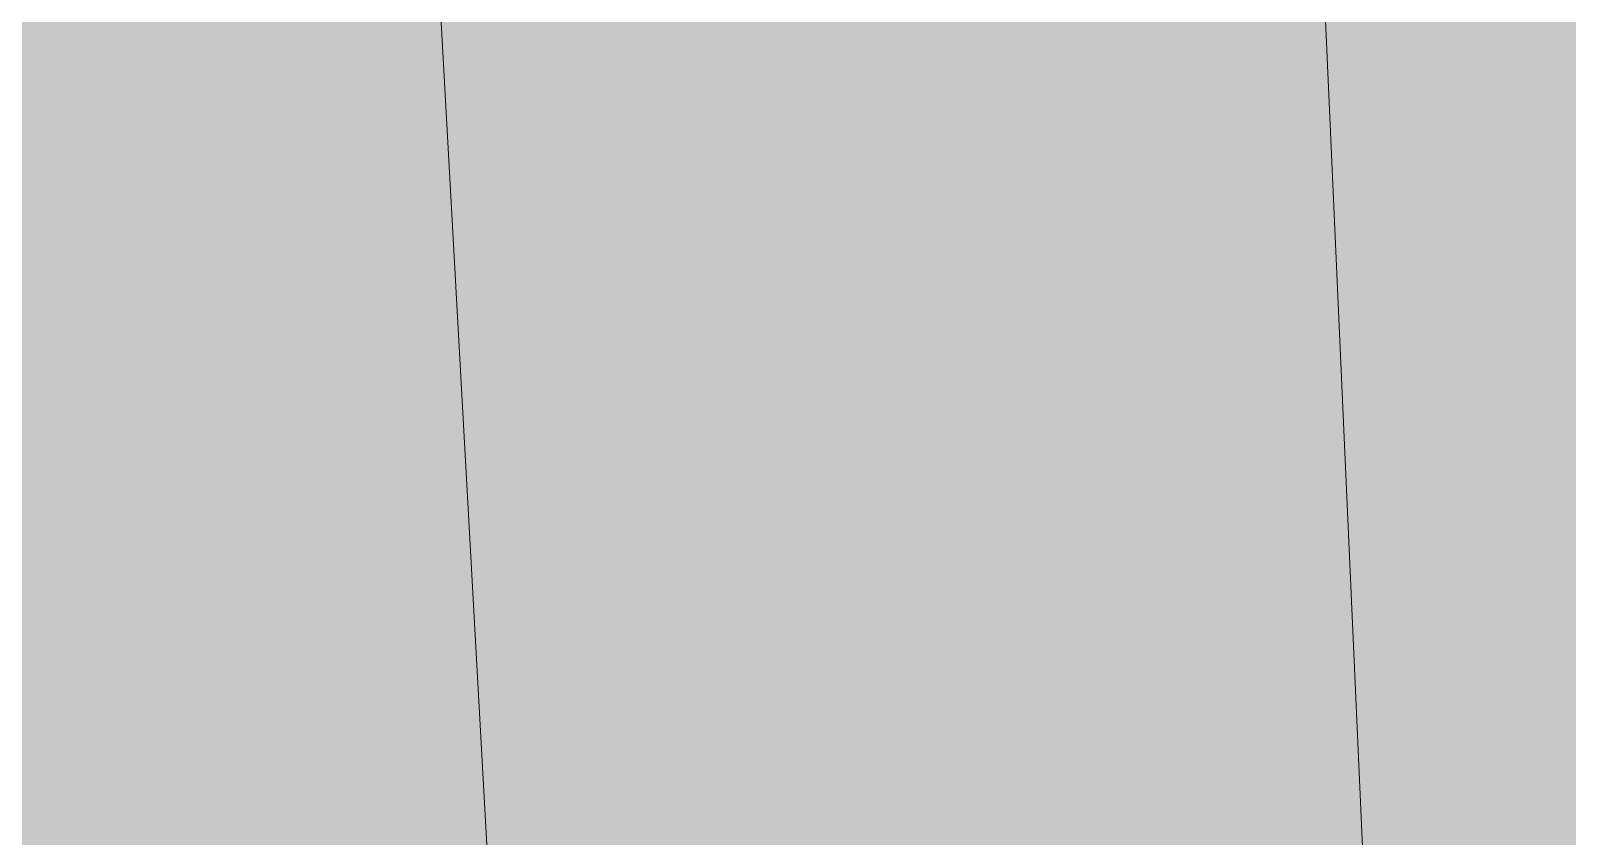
# Model space of a CAD drawing. Header units: metres. Extents: x 1956498 to 1957612, y 2277909 to 2278547.
# Drawn here: x 1956881.34158 to 1956881.35291, y 2278037.32237 to 2278037.32831 of the extents above; entities that cross this region are included whole.
import ezdxf

# ---------------------------------------------------------------- set-up
doc = ezdxf.new("R2010")
doc.units = ezdxf.units.M
doc.layers.add('UBS-100-Clôture', color=30, linetype='LIMITE1')
doc.layers.add('UBS_400_DETAIL POSTE HTA TOOLKIT UBS', color=7, linetype='Continuous')
doc.linetypes.add('LIMITE1', pattern='A,6.35,-2.54,[133,ltypeshp.shx,S=2.54,R=0,X=-2.54,Y=0],-2.54,25.4', length=36.83)

# ---------------------------------------------------------------- blocks, each defined once
blk = doc.blocks.new('HSI 150 D3.58 PROFIL')
at = {"color": 3, "linetype": 'Continuous', "lineweight": 15}
for p, q in [((-1.017, 74.828), (-37.017, 74.199)), ((-37.017, 68.068), (-1.017, 68.312))]:
    blk.add_line(p, q, dxfattribs=at)
blk = doc.blocks.new('UBS_PDL C1752')
at = {"xscale": 0.001, "yscale": 0.001, "zscale": 0.001, "rotation": 270}
blk.add_blockref('HSI 150 D3.58 PROFIL', (-1.16608, 1.325121), dxfattribs=at)

msp = doc.modelspace()

# ---------------------------------------------------------------- linework, layer by layer
at = {"layer": 'UBS-100-Clôture', "color": 30, "ltscale": 0.1, "true_color": 0xf26722, "transparency": 33554687, "const_width": 0.2}
msp.add_lwpolyline([(1956886.006014, 2278363.274077), (1956944.537646, 2278198.620883, -0.083408), (1956945.360979, 2278193.719645), (1956945.36098, 2278122.459876), (1956945.36098, 2278119.577069, -0.082224), (1956944.560898, 2278114.743632), (1956936.938301, 2278092.336624), (1956923.2327, 2278052.048318, -0.068222), (1956921.894785, 2278049.377207), (1956918.695031, 2278044.704176), (1956914.512309, 2278039.44853), (1956911.35702, 2278037.68399), (1956908.024686, 2278036.367641, -0.084087), (1956904.430328, 2278035.607434), (1956882.864366, 2278034.730333), (1956882.762164, 2278037.423863), (1956877.767003, 2278037.222612), (1956877.869277, 2278034.52718), (1956716.990743, 2278027.984152, -0.051454)], format="xyb", dxfattribs=at)

# ---------------------------------------------------------------- block references
at = {"layer": 'UBS_400_DETAIL POSTE HTA TOOLKIT UBS', "transparency": 33554687, "rotation": 182.1729597041509}
msp.add_blockref('UBS_PDL C1752', (1956880.203834, 2278038.612601), dxfattribs=at)

doc.saveas('drawing.dxf')
